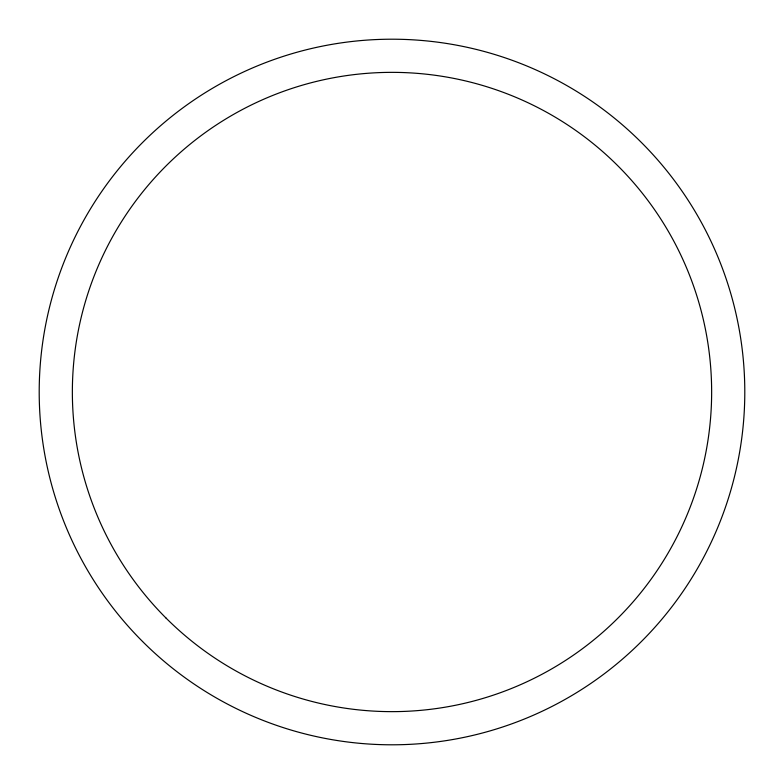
<?xml version="1.0" encoding="UTF-8"?>
<svg xmlns="http://www.w3.org/2000/svg" width="784" height="784" viewBox="0 0 784 784"><rect width="100%" height="100%" fill="white"/><g stroke="black" fill="none" stroke-linecap="round" stroke-linejoin="round"><path stroke-width="1.18" d="M142.531 641.469A352.8 352.8 0 0 0 732.775 483.307A352.8 352.8 0 0 0 300.693 51.225A352.8 352.8 0 0 0 142.531 641.469M165.983 618.017A319.637 319.637 0 0 0 700.749 474.732A319.637 319.637 0 0 0 309.268 83.251A319.637 319.637 0 0 0 165.983 618.017"/></g></svg>
